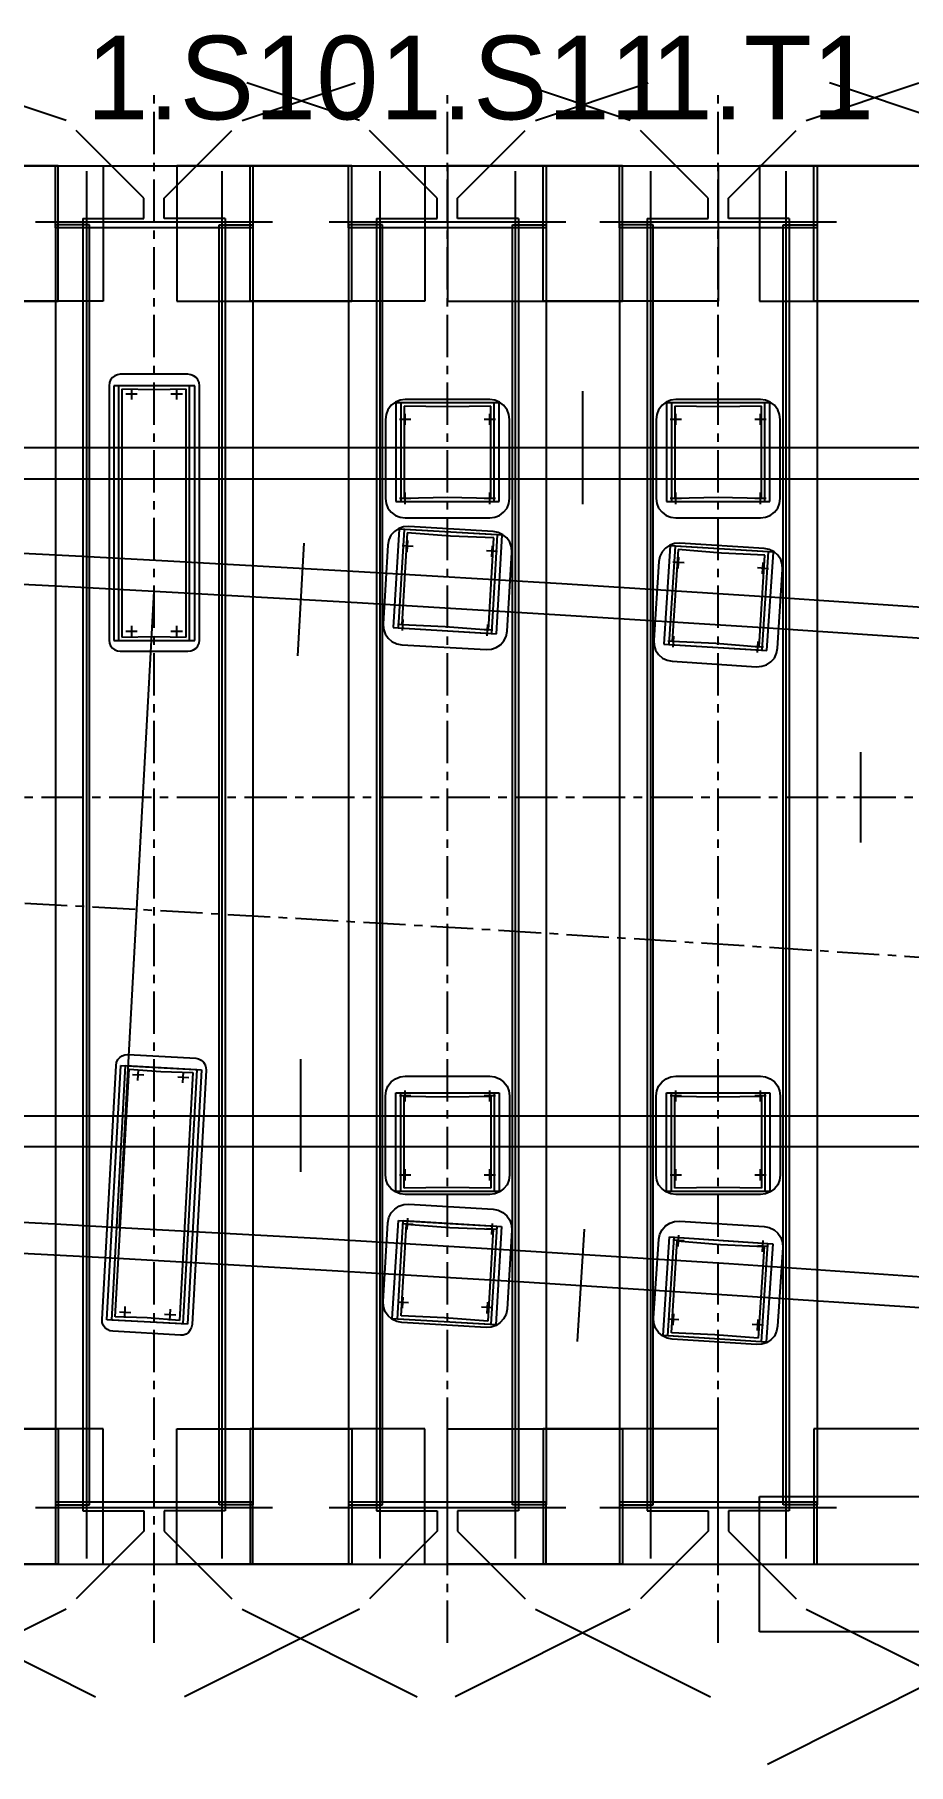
# Model space of a CAD drawing. Extents: x -148 to 173, y 20 to 148.
# Drawn here: x 111.9 to 137.7, y 20 to 71.1 of the extents above; entities that cross this region are included whole.
import ezdxf

# ---------------------------------------------------------------- set-up
doc = ezdxf.new("R2010")
doc.units = 0
doc.linetypes.add('CENTER', pattern=[2, 1.25, -0.25, 0.25, -0.25])
for name, color, linetype in [('CENTLINE', 6, 'CENTER'), ('CHBASE', 11, 'CONTINUOUS'), ('CHBOLTBO', 31, 'CONTINUOUS'), ('CHSOCKET', 9, 'CONTINUOUS'), ('GDMARKS', 1, 'CONTINUOUS'), ('JOINTS', 7, 'CONTINUOUS'), ('KERFSOCK', 5, 'CONTINUOUS'), ('KERFTIMB', 3, 'CONTINUOUS'), ('RADMARKS', 3, 'CONTINUOUS'), ('RAILS', 7, 'CONTINUOUS'), ('TIMBCENT', 4, 'CENTER'), ('TIMBFLNG', 8, 'CONTINUOUS'), ('TIMBNUMB', 3, 'CONTINUOUS'), ('TIMBOUTL', 14, 'CONTINUOUS'), ('TIMBWEBS', 8, 'CONTINUOUS')]:
    doc.layers.add(name, color=color, linetype=linetype)

msp = doc.modelspace()

# ---------------------------------------------------------------- linework, layer by layer
at = {"layer": 'CENTLINE'}
for p, q in [((110.08, 48.57), (116.08, 48.57)), ((116.08, 48.57), (122.08, 48.57)), ((122.08, 48.57), (128.08, 48.57)), ((128.08, 48.57), (134.08, 48.57)), ((134.08, 48.57), (140.08, 48.57)), ((107.6, 45.64), (113.6, 45.33)), ((113.6, 45.33), (119.6, 44.99)), ((119.6, 44.99), (125.6, 44.64)), ((125.6, 44.64), (131.6, 44.26)), ((131.6, 44.26), (137.6, 43.87)), ((137.6, 43.87), (143.6, 43.45))]:
    msp.add_line(p, q, dxfattribs=at)
at = {"layer": 'CHBASE'}
for p, q in [((114.12, 60.9), (114.09, 60.82)), ((114.18, 60.97), (114.12, 60.9)), ((114.25, 61.02), (114.18, 60.97)), ((114.33, 61.05), (114.25, 61.02)), ((114.41, 61.07), (114.33, 61.05)), ((116.41, 61.07), (114.41, 61.07)), ((116.5, 61.05), (116.41, 61.07)), ((116.58, 61.02), (116.5, 61.05)), ((116.65, 60.97), (116.58, 61.02)), ((116.7, 60.9), (116.65, 60.97)), ((116.74, 60.82), (116.7, 60.9)), ((114.09, 60.82), (114.08, 60.73)), ((114.08, 60.73), (114.08, 53.21)), ((116.75, 60.73), (116.74, 60.82)), ((116.75, 53.21), (116.75, 60.73)), ((122.27, 59.88), (122.25, 59.73)), ((122.32, 60.02), (122.27, 59.88)), ((122.42, 60.15), (122.32, 60.02)), ((122.54, 60.24), (122.42, 60.15)), ((122.68, 60.3), (122.54, 60.24)), ((122.83, 60.32), (122.68, 60.3)), ((125.33, 60.32), (122.83, 60.32)), ((125.48, 60.3), (125.33, 60.32)), ((125.62, 60.24), (125.48, 60.3)), ((125.74, 60.15), (125.62, 60.24)), ((125.84, 60.02), (125.74, 60.15)), ((125.89, 59.88), (125.84, 60.02)), ((125.91, 59.73), (125.89, 59.88)), ((130.27, 59.88), (130.25, 59.73)), ((130.32, 60.02), (130.27, 59.88)), ((130.42, 60.15), (130.32, 60.02)), ((130.54, 60.24), (130.42, 60.15)), ((130.68, 60.3), (130.54, 60.24)), ((130.83, 60.32), (130.68, 60.3)), ((133.33, 60.32), (130.83, 60.32)), ((133.48, 60.3), (133.33, 60.32)), ((133.62, 60.24), (133.48, 60.3)), ((133.74, 60.15), (133.62, 60.24)), ((133.84, 60.02), (133.74, 60.15)), ((133.89, 59.88), (133.84, 60.02)), ((133.91, 59.73), (133.89, 59.88)), ((122.25, 59.73), (122.25, 57.4)), ((125.91, 57.4), (125.91, 59.73)), ((130.25, 59.73), (130.25, 57.4)), ((133.91, 57.4), (133.91, 59.73)), ((122.25, 57.4), (122.27, 57.25)), ((125.89, 57.25), (125.91, 57.4)), ((130.25, 57.4), (130.27, 57.25)), ((133.89, 57.25), (133.91, 57.4)), ((122.27, 57.25), (122.32, 57.11)), ((122.32, 57.11), (122.42, 56.99)), ((122.42, 56.99), (122.54, 56.89)), ((122.54, 56.89), (122.68, 56.84)), ((122.68, 56.84), (122.83, 56.82)), ((122.83, 56.82), (125.33, 56.82)), ((125.33, 56.82), (125.48, 56.84)), ((125.48, 56.84), (125.62, 56.89)), ((125.62, 56.89), (125.74, 56.99)), ((125.74, 56.99), (125.84, 57.11)), ((125.84, 57.11), (125.89, 57.25)), ((130.27, 57.25), (130.32, 57.11)), ((130.32, 57.11), (130.42, 56.99)), ((130.42, 56.99), (130.54, 56.89)), ((130.54, 56.89), (130.68, 56.84)), ((130.68, 56.84), (130.83, 56.82)), ((130.83, 56.82), (133.33, 56.82)), ((133.33, 56.82), (133.48, 56.84)), ((133.48, 56.84), (133.62, 56.89)), ((133.62, 56.89), (133.74, 56.99)), ((133.74, 56.99), (133.84, 57.11)), ((133.84, 57.11), (133.89, 57.25)), ((122.41, 56.31), (122.35, 56.17)), ((122.51, 56.42), (122.41, 56.31)), ((122.64, 56.51), (122.51, 56.42)), ((122.78, 56.56), (122.64, 56.51)), ((122.94, 56.57), (122.78, 56.56)), ((125.43, 56.42), (122.94, 56.57)), ((125.58, 56.39), (125.43, 56.42)), ((125.72, 56.32), (125.58, 56.39)), ((125.83, 56.23), (125.72, 56.32)), ((122.32, 56.02), (122.18, 53.69)), ((122.35, 56.17), (122.32, 56.02)), ((125.92, 56.1), (125.83, 56.23)), ((125.84, 53.47), (125.98, 55.8)), ((125.97, 55.96), (125.92, 56.1)), ((125.98, 55.8), (125.97, 55.96)), ((130.42, 55.82), (130.36, 55.68)), ((130.52, 55.93), (130.42, 55.82)), ((130.65, 56.02), (130.52, 55.93)), ((130.79, 56.07), (130.65, 56.02)), ((130.95, 56.08), (130.79, 56.07)), ((133.44, 55.92), (130.95, 56.08)), ((133.59, 55.89), (133.44, 55.92)), ((133.73, 55.82), (133.59, 55.89)), ((133.84, 55.72), (133.73, 55.82)), ((130.33, 55.53), (130.18, 53.21)), ((130.36, 55.68), (130.33, 55.53)), ((133.83, 52.97), (133.98, 55.3)), ((133.93, 55.59), (133.84, 55.72)), ((133.97, 55.45), (133.93, 55.59)), ((133.98, 55.3), (133.97, 55.45)), ((122.18, 53.69), (122.19, 53.54)), ((114.08, 53.21), (114.09, 53.12)), ((116.74, 53.12), (116.75, 53.21)), ((122.19, 53.54), (122.24, 53.4)), ((122.24, 53.4), (122.33, 53.27)), ((122.33, 53.27), (122.44, 53.17)), ((125.65, 53.07), (125.75, 53.19)), ((125.75, 53.19), (125.81, 53.32)), ((125.81, 53.32), (125.84, 53.47)), ((130.18, 53.21), (130.19, 53.05)), ((114.09, 53.12), (114.12, 53.04)), ((114.12, 53.04), (114.18, 52.97)), ((114.18, 52.97), (114.25, 52.92)), ((114.25, 52.92), (114.33, 52.89)), ((114.33, 52.89), (114.41, 52.88)), ((114.41, 52.88), (116.41, 52.88)), ((116.41, 52.88), (116.5, 52.89)), ((116.5, 52.89), (116.58, 52.92)), ((116.58, 52.92), (116.65, 52.97)), ((116.65, 52.97), (116.7, 53.04)), ((116.7, 53.04), (116.74, 53.12)), ((122.44, 53.17), (122.58, 53.1)), ((122.58, 53.1), (122.73, 53.07)), ((122.73, 53.07), (125.22, 52.93)), ((125.22, 52.93), (125.38, 52.94)), ((125.38, 52.94), (125.52, 52.99)), ((125.52, 52.99), (125.65, 53.07)), ((130.19, 53.05), (130.23, 52.91)), ((130.23, 52.91), (130.32, 52.78)), ((130.32, 52.78), (130.43, 52.68)), ((130.43, 52.68), (130.57, 52.62)), ((133.64, 52.57), (133.74, 52.68)), ((133.74, 52.68), (133.8, 52.82)), ((133.8, 52.82), (133.83, 52.97)), ((130.57, 52.62), (130.72, 52.59)), ((130.72, 52.59), (133.21, 52.42)), ((133.21, 52.42), (133.37, 52.44)), ((133.37, 52.44), (133.51, 52.48)), ((133.51, 52.48), (133.64, 52.57)), ((114.4, 40.87), (114.47, 40.92)), ((114.47, 40.92), (114.55, 40.95)), ((114.55, 40.95), (114.64, 40.96)), ((114.64, 40.96), (116.64, 40.85)), ((113.88, 33.13), (114.29, 40.64)), ((114.29, 40.64), (114.3, 40.73)), ((114.3, 40.73), (114.34, 40.81)), ((114.34, 40.81), (114.4, 40.87)), ((116.95, 40.5), (116.54, 32.98)), ((116.64, 40.85), (116.72, 40.83)), ((116.72, 40.83), (116.8, 40.79)), ((116.8, 40.79), (116.87, 40.74)), ((116.87, 40.74), (116.92, 40.66)), ((116.92, 40.66), (116.94, 40.58)), ((116.94, 40.58), (116.95, 40.5)), ((122.25, 39.74), (122.27, 39.89)), ((122.27, 39.89), (122.32, 40.03)), ((122.32, 40.03), (122.42, 40.15)), ((122.42, 40.15), (122.54, 40.24)), ((122.54, 40.24), (122.68, 40.3)), ((122.68, 40.3), (122.83, 40.32)), ((122.83, 40.32), (125.33, 40.32)), ((125.33, 40.32), (125.48, 40.3)), ((125.48, 40.3), (125.62, 40.24)), ((125.62, 40.24), (125.74, 40.15)), ((125.74, 40.15), (125.84, 40.03)), ((125.84, 40.03), (125.89, 39.89)), ((125.89, 39.89), (125.91, 39.74)), ((130.25, 39.74), (130.27, 39.89)), ((130.27, 39.89), (130.32, 40.03)), ((130.32, 40.03), (130.42, 40.15)), ((130.42, 40.15), (130.54, 40.24)), ((130.54, 40.24), (130.68, 40.3)), ((130.68, 40.3), (130.83, 40.32)), ((130.83, 40.32), (133.33, 40.32)), ((133.33, 40.32), (133.48, 40.3)), ((133.48, 40.3), (133.62, 40.24)), ((133.62, 40.24), (133.74, 40.15)), ((133.74, 40.15), (133.84, 40.03)), ((133.84, 40.03), (133.89, 39.89)), ((133.89, 39.89), (133.91, 39.74)), ((122.25, 37.4), (122.25, 39.74)), ((125.91, 39.74), (125.91, 37.4)), ((130.25, 37.4), (130.25, 39.74)), ((133.91, 39.74), (133.91, 37.4)), ((122.27, 37.25), (122.25, 37.4)), ((125.91, 37.4), (125.89, 37.25)), ((130.27, 37.25), (130.25, 37.4)), ((133.91, 37.4), (133.89, 37.25)), ((122.32, 37.11), (122.27, 37.25)), ((122.42, 36.99), (122.32, 37.11)), ((122.54, 36.9), (122.42, 36.99)), ((122.68, 36.84), (122.54, 36.9)), ((122.83, 36.82), (122.68, 36.84)), ((125.33, 36.82), (122.83, 36.82)), ((125.48, 36.84), (125.33, 36.82)), ((125.62, 36.9), (125.48, 36.84)), ((125.74, 36.99), (125.62, 36.9)), ((125.84, 37.11), (125.74, 36.99)), ((125.89, 37.25), (125.84, 37.11)), ((130.32, 37.11), (130.27, 37.25)), ((130.42, 36.99), (130.32, 37.11)), ((130.54, 36.9), (130.42, 36.99)), ((130.68, 36.84), (130.54, 36.9)), ((130.83, 36.82), (130.68, 36.84)), ((133.33, 36.82), (130.83, 36.82)), ((133.48, 36.84), (133.33, 36.82)), ((133.62, 36.9), (133.48, 36.84)), ((133.74, 36.99), (133.62, 36.9)), ((133.84, 37.11), (133.74, 36.99)), ((133.89, 37.25), (133.84, 37.11)), ((122.42, 36.28), (122.52, 36.39)), ((122.52, 36.39), (122.64, 36.48)), ((122.64, 36.48), (122.79, 36.53)), ((122.79, 36.53), (122.94, 36.54)), ((122.94, 36.54), (125.43, 36.39)), ((125.43, 36.39), (125.58, 36.36)), ((125.58, 36.36), (125.72, 36.29)), ((122.18, 33.66), (122.32, 35.99)), ((122.32, 35.99), (122.35, 36.14)), ((122.35, 36.14), (122.42, 36.28)), ((125.72, 36.29), (125.83, 36.19)), ((125.83, 36.19), (125.92, 36.07)), ((125.92, 36.07), (125.97, 35.92)), ((125.97, 35.92), (125.98, 35.77)), ((130.42, 35.78), (130.52, 35.9)), ((130.52, 35.9), (130.65, 35.98)), ((130.65, 35.98), (130.79, 36.03)), ((130.79, 36.03), (130.95, 36.04)), ((130.95, 36.04), (133.44, 35.88)), ((133.44, 35.88), (133.59, 35.85)), ((133.59, 35.85), (133.73, 35.78)), ((125.98, 35.77), (125.84, 33.44)), ((130.17, 33.17), (130.33, 35.5)), ((130.33, 35.5), (130.36, 35.65)), ((130.36, 35.65), (130.42, 35.78)), ((133.73, 35.78), (133.84, 35.68)), ((133.84, 35.68), (133.93, 35.55)), ((133.93, 35.55), (133.98, 35.41)), ((133.98, 35.41), (133.99, 35.26)), ((133.99, 35.26), (133.83, 32.93)), ((122.19, 33.51), (122.18, 33.66)), ((122.24, 33.36), (122.19, 33.51)), ((122.33, 33.24), (122.24, 33.36)), ((122.44, 33.14), (122.33, 33.24)), ((125.81, 33.29), (125.74, 33.15)), ((125.84, 33.44), (125.81, 33.29)), ((113.88, 33.04), (113.88, 33.13)), ((113.91, 32.96), (113.88, 33.04)), ((113.96, 32.89), (113.91, 32.96)), ((114.03, 32.83), (113.96, 32.89)), ((114.1, 32.79), (114.03, 32.83)), ((114.19, 32.78), (114.1, 32.79)), ((116.19, 32.67), (114.19, 32.78)), ((116.43, 32.75), (116.36, 32.7)), ((116.48, 32.82), (116.43, 32.75)), ((116.52, 32.9), (116.48, 32.82)), ((116.54, 32.98), (116.52, 32.9)), ((122.58, 33.07), (122.44, 33.14)), ((122.73, 33.04), (122.58, 33.07)), ((125.22, 32.89), (122.73, 33.04)), ((125.37, 32.9), (125.22, 32.89)), ((125.52, 32.95), (125.37, 32.9)), ((125.64, 33.04), (125.52, 32.95)), ((125.74, 33.15), (125.64, 33.04)), ((130.18, 33.02), (130.17, 33.17)), ((130.23, 32.87), (130.18, 33.02)), ((130.32, 32.75), (130.23, 32.87)), ((130.43, 32.65), (130.32, 32.75)), ((133.8, 32.78), (133.74, 32.64)), ((133.83, 32.93), (133.8, 32.78)), ((116.27, 32.67), (116.19, 32.67)), ((116.36, 32.7), (116.27, 32.67)), ((130.57, 32.58), (130.43, 32.65)), ((130.72, 32.55), (130.57, 32.58)), ((133.21, 32.39), (130.72, 32.55)), ((133.37, 32.4), (133.21, 32.39)), ((133.51, 32.44), (133.37, 32.4)), ((133.64, 32.53), (133.51, 32.44)), ((133.74, 32.64), (133.64, 32.53))]:
    msp.add_line(p, q, dxfattribs=at)
at = {"layer": 'CHBOLTBO'}
for p, q in [((114.91, 60.48), (114.58, 60.48)), ((114.75, 60.32), (114.75, 60.65)), ((116.25, 60.48), (115.91, 60.48)), ((116.08, 60.32), (116.08, 60.65)), ((122.83, 59.57), (122.83, 59.9)), ((125.33, 59.57), (125.33, 59.9)), ((130.83, 59.57), (130.83, 59.9)), ((133.33, 59.57), (133.33, 59.9)), ((123, 59.73), (122.66, 59.73)), ((125.5, 59.73), (125.16, 59.73)), ((131, 59.73), (130.66, 59.73)), ((133.5, 59.73), (133.16, 59.73)), ((123, 57.4), (122.66, 57.4)), ((122.83, 57.23), (122.83, 57.57)), ((125.5, 57.4), (125.16, 57.4)), ((125.33, 57.23), (125.33, 57.57)), ((131, 57.4), (130.66, 57.4)), ((130.83, 57.23), (130.83, 57.57)), ((133.5, 57.4), (133.16, 57.4)), ((133.33, 57.23), (133.33, 57.57)), ((123.07, 55.98), (122.74, 56)), ((122.89, 55.82), (122.91, 56.15)), ((125.56, 55.83), (125.23, 55.85)), ((125.39, 55.67), (125.41, 56)), ((131.07, 55.49), (130.74, 55.51)), ((130.9, 55.33), (130.92, 55.66)), ((133.57, 55.32), (133.24, 55.35)), ((133.39, 55.17), (133.41, 55.5)), ((122.75, 53.49), (122.77, 53.82)), ((114.91, 53.46), (114.58, 53.46)), ((114.75, 53.29), (114.75, 53.63)), ((116.25, 53.46), (115.91, 53.46)), ((116.08, 53.29), (116.08, 53.63)), ((122.93, 53.65), (122.6, 53.67)), ((125.42, 53.5), (125.09, 53.52)), ((125.25, 53.34), (125.27, 53.67)), ((130.92, 53.16), (130.59, 53.18)), ((130.75, 53), (130.77, 53.33)), ((133.42, 53), (133.09, 53.02)), ((133.24, 52.84), (133.26, 53.17)), ((114.93, 40.19), (114.95, 40.52)), ((116.26, 40.12), (116.28, 40.45)), ((115.11, 40.35), (114.77, 40.36)), ((116.44, 40.27), (116.11, 40.29)), ((122.83, 39.57), (122.83, 39.9)), ((125.33, 39.57), (125.33, 39.9)), ((130.83, 39.57), (130.83, 39.9)), ((133.33, 39.57), (133.33, 39.9)), ((123, 39.74), (122.66, 39.74)), ((125.5, 39.74), (125.16, 39.74)), ((131, 39.74), (130.66, 39.74)), ((133.5, 39.74), (133.16, 39.74)), ((123, 37.4), (122.66, 37.4)), ((122.83, 37.24), (122.83, 37.57)), ((125.5, 37.4), (125.16, 37.4)), ((125.33, 37.24), (125.33, 37.57)), ((131, 37.4), (130.66, 37.4)), ((130.83, 37.24), (130.83, 37.57)), ((133.5, 37.4), (133.16, 37.4)), ((133.33, 37.24), (133.33, 37.57)), ((123.07, 35.94), (122.74, 35.96)), ((122.89, 35.79), (122.91, 36.12)), ((125.56, 35.79), (125.23, 35.81)), ((125.39, 35.64), (125.41, 35.97)), ((131.07, 35.45), (130.74, 35.47)), ((130.9, 35.29), (130.92, 35.62)), ((133.57, 35.29), (133.24, 35.31)), ((133.39, 35.13), (133.41, 35.46)), ((122.75, 33.46), (122.77, 33.79)), ((114.72, 33.33), (114.39, 33.35)), ((114.55, 33.18), (114.56, 33.51)), ((116.05, 33.26), (115.72, 33.28)), ((115.88, 33.1), (115.9, 33.44)), ((122.93, 33.62), (122.6, 33.64)), ((125.42, 33.47), (125.09, 33.49)), ((125.25, 33.31), (125.27, 33.64)), ((130.75, 32.96), (130.77, 33.3)), ((130.92, 33.12), (130.59, 33.14)), ((133.42, 32.96), (133.08, 32.98)), ((133.24, 32.8), (133.26, 33.13))]:
    msp.add_line(p, q, dxfattribs=at)
at = {"layer": 'CHSOCKET'}
for p, q in [((114.22, 60.73), (114.22, 53.2)), ((116.61, 60.73), (114.22, 60.73)), ((114.36, 60.73), (114.36, 53.2)), ((116.46, 60.73), (114.36, 60.73)), ((116.46, 53.2), (116.46, 60.73)), ((116.61, 53.2), (116.61, 60.73)), ((122.55, 60.22), (122.55, 57.31)), ((125.61, 60.22), (122.55, 60.22)), ((122.7, 60.22), (122.7, 57.31)), ((125.46, 60.22), (122.7, 60.22)), ((125.46, 57.31), (125.46, 60.22)), ((125.61, 57.31), (125.61, 60.22)), ((130.55, 60.22), (130.55, 57.31)), ((133.61, 60.22), (130.55, 60.22)), ((130.7, 60.22), (130.7, 57.31)), ((133.46, 60.22), (130.7, 60.22)), ((133.46, 57.31), (133.46, 60.22)), ((133.61, 57.31), (133.61, 60.22)), ((122.55, 57.31), (125.61, 57.31)), ((122.7, 57.31), (125.46, 57.31)), ((130.55, 57.31), (133.61, 57.31)), ((130.7, 57.31), (133.46, 57.31)), ((122.65, 56.49), (122.48, 53.58)), ((122.8, 56.48), (122.62, 53.57)), ((125.7, 56.31), (122.65, 56.49)), ((125.56, 56.32), (122.8, 56.48)), ((125.39, 53.41), (125.56, 56.32)), ((125.53, 53.4), (125.7, 56.31)), ((130.66, 56), (130.47, 53.09)), ((130.81, 55.99), (130.62, 53.08)), ((133.71, 55.81), (130.66, 56)), ((133.57, 55.82), (130.81, 55.99)), ((133.38, 52.91), (133.57, 55.82)), ((133.52, 52.9), (133.71, 55.81)), ((114.22, 53.2), (116.61, 53.2)), ((114.36, 53.2), (116.46, 53.2)), ((122.48, 53.58), (125.53, 53.4)), ((122.62, 53.57), (125.39, 53.41)), ((130.47, 53.09), (133.52, 52.9)), ((130.62, 53.08), (133.38, 52.91)), ((114.01, 33.12), (114.43, 40.64)), ((114.16, 33.11), (114.57, 40.64)), ((114.43, 40.64), (116.81, 40.51)), ((114.57, 40.64), (116.67, 40.52)), ((116.67, 40.52), (116.26, 33)), ((116.81, 40.51), (116.4, 32.99)), ((122.55, 36.91), (122.55, 39.83)), ((122.55, 39.83), (125.61, 39.83)), ((122.7, 36.91), (122.7, 39.83)), ((122.7, 39.83), (125.46, 39.83)), ((125.46, 39.83), (125.46, 36.91)), ((125.61, 39.83), (125.61, 36.91)), ((130.55, 36.91), (130.55, 39.83)), ((130.55, 39.83), (133.61, 39.83)), ((130.7, 36.91), (130.7, 39.83)), ((130.7, 39.83), (133.46, 39.83)), ((133.46, 39.83), (133.46, 36.91)), ((133.61, 39.83), (133.61, 36.91)), ((125.61, 36.91), (122.55, 36.91)), ((125.46, 36.91), (122.7, 36.91)), ((133.61, 36.91), (130.55, 36.91)), ((133.46, 36.91), (130.7, 36.91)), ((122.45, 33.15), (122.63, 36.06)), ((122.6, 33.14), (122.77, 36.06)), ((122.63, 36.06), (125.68, 35.88)), ((122.77, 36.06), (125.54, 35.89)), ((125.54, 35.89), (125.36, 32.98)), ((125.68, 35.88), (125.51, 32.97)), ((130.45, 32.66), (130.64, 35.57)), ((130.59, 32.65), (130.78, 35.56)), ((130.64, 35.57), (133.69, 35.37)), ((130.78, 35.56), (133.54, 35.38)), ((133.54, 35.38), (133.35, 32.47)), ((133.69, 35.37), (133.5, 32.46)), ((116.4, 32.99), (114.01, 33.12)), ((116.26, 33), (114.16, 33.11)), ((125.51, 32.97), (122.45, 33.15)), ((125.36, 32.98), (122.6, 33.14)), ((133.5, 32.46), (130.45, 32.66)), ((133.35, 32.47), (130.59, 32.65))]:
    msp.add_line(p, q, dxfattribs=at)
at = {"layer": 'GDMARKS'}
msp.add_line((136.28, 49.9), (136.28, 47.23), dxfattribs=at)
at = {"layer": 'JOINTS'}
for p, q in [((128.08, 57.23), (128.08, 60.57)), ((119.84, 56.08), (119.65, 52.75)), ((119.75, 37.49), (119.75, 40.82)), ((127.92, 32.48), (128.13, 35.8))]:
    msp.add_line(p, q, dxfattribs=at)
at = {"layer": 'KERFSOCK'}
for p, q in [((114.46, 60.63), (114.46, 53.3)), ((115.41, 60.61), (114.46, 60.63)), ((116.36, 60.63), (115.41, 60.61)), ((116.36, 53.3), (116.36, 60.63)), ((122.8, 60.12), (122.8, 57.41)), ((124.08, 60.1), (122.8, 60.12)), ((125.36, 60.12), (124.08, 60.1)), ((125.36, 57.41), (125.36, 60.12)), ((130.8, 60.12), (130.8, 57.41)), ((132.08, 60.1), (130.8, 60.12)), ((133.36, 60.12), (132.08, 60.1)), ((133.36, 57.41), (133.36, 60.12)), ((122.8, 57.41), (124.08, 57.43)), ((124.08, 57.43), (125.36, 57.41)), ((130.8, 57.41), (132.08, 57.43)), ((132.08, 57.43), (133.36, 57.41)), ((122.89, 56.38), (122.73, 53.67)), ((124.17, 56.28), (122.89, 56.38)), ((125.45, 56.23), (124.17, 56.28)), ((125.29, 53.51), (125.45, 56.23)), ((130.9, 55.89), (130.72, 53.18)), ((132.18, 55.78), (130.9, 55.89)), ((133.46, 55.72), (132.18, 55.78)), ((133.29, 53.01), (133.46, 55.72)), ((114.46, 53.3), (115.41, 53.32)), ((115.41, 53.32), (116.36, 53.3)), ((122.73, 53.67), (124.01, 53.61)), ((124.01, 53.61), (125.29, 53.51)), ((130.72, 53.18), (132.01, 53.12)), ((132.01, 53.12), (133.29, 53.01)), ((114.26, 33.21), (114.67, 40.53)), ((114.67, 40.53), (115.61, 40.46)), ((115.61, 40.46), (116.56, 40.43)), ((116.56, 40.43), (116.16, 33.1)), ((122.8, 37.01), (122.8, 39.73)), ((122.8, 39.73), (124.08, 39.71)), ((124.08, 39.71), (125.36, 39.73)), ((125.36, 39.73), (125.36, 37.01)), ((130.8, 37.01), (130.8, 39.73)), ((130.8, 39.73), (132.08, 39.71)), ((132.08, 39.71), (133.36, 39.73)), ((133.36, 39.73), (133.36, 37.01)), ((124.08, 37.03), (122.8, 37.01)), ((125.36, 37.01), (124.08, 37.03)), ((132.08, 37.03), (130.8, 37.01)), ((133.36, 37.01), (132.08, 37.03)), ((122.71, 33.24), (122.87, 35.95)), ((122.87, 35.95), (124.15, 35.85)), ((124.15, 35.85), (125.43, 35.8)), ((125.43, 35.8), (125.27, 33.08)), ((130.7, 32.74), (130.87, 35.45)), ((130.87, 35.45), (132.15, 35.35)), ((132.15, 35.35), (133.44, 35.29)), ((133.44, 35.29), (133.26, 32.58)), ((123.99, 33.18), (122.71, 33.24)), ((115.21, 33.18), (114.26, 33.21)), ((116.16, 33.1), (115.21, 33.18)), ((125.27, 33.08), (123.99, 33.18)), ((131.98, 32.68), (130.7, 32.74)), ((133.26, 32.58), (131.98, 32.68))]:
    msp.add_line(p, q, dxfattribs=at)
at = {"layer": 'KERFTIMB'}
for p, q in [((112.81, 68.57), (109.48, 69.68)), ((118.01, 68.57), (121.35, 69.68)), ((121.48, 68.57), (118.15, 69.68)), ((129.48, 68.57), (126.15, 69.68)), ((126.68, 68.57), (130.01, 69.68)), ((134.68, 68.57), (138.01, 69.68)), ((138.7, 68.57), (135.37, 69.68)), ((115.11, 66.27), (113.11, 68.27)), ((115.71, 66.27), (117.71, 68.27)), ((123.78, 66.27), (121.78, 68.27)), ((124.38, 66.27), (126.38, 68.27)), ((131.78, 66.27), (129.78, 68.27)), ((132.38, 66.27), (134.38, 68.27)), ((115.11, 65.67), (115.11, 66.27)), ((115.71, 65.67), (115.71, 66.27)), ((123.78, 65.67), (123.78, 66.27)), ((124.38, 65.67), (124.38, 66.27)), ((131.78, 65.67), (131.78, 66.27)), ((132.38, 65.67), (132.38, 66.27)), ((113.31, 65.67), (115.11, 65.67)), ((113.31, 65.67), (113.31, 27.47)), ((117.51, 65.67), (115.71, 65.67)), ((117.51, 65.67), (117.51, 27.47)), ((121.98, 65.67), (123.78, 65.67)), ((121.98, 65.67), (121.98, 27.47)), ((126.18, 65.67), (124.38, 65.67)), ((126.18, 65.67), (126.18, 27.47)), ((129.98, 65.67), (131.78, 65.67)), ((129.98, 65.67), (129.98, 27.47)), ((134.18, 65.67), (132.38, 65.67)), ((134.18, 65.67), (134.18, 27.47)), ((113.31, 27.47), (115.11, 27.47)), ((115.11, 27.47), (115.11, 26.87)), ((117.51, 27.47), (115.71, 27.47)), ((115.71, 27.47), (115.71, 26.87)), ((121.98, 27.47), (123.78, 27.47)), ((123.78, 27.47), (123.78, 26.87)), ((126.18, 27.47), (124.38, 27.47)), ((124.38, 27.47), (124.38, 26.87)), ((129.98, 27.47), (131.78, 27.47)), ((131.78, 27.47), (131.78, 26.87)), ((134.18, 27.47), (132.38, 27.47)), ((132.38, 27.47), (132.38, 26.87)), ((115.11, 26.87), (113.11, 24.87)), ((115.71, 26.87), (117.71, 24.87)), ((123.78, 26.87), (121.78, 24.87)), ((124.38, 26.87), (126.38, 24.87)), ((131.78, 26.87), (129.78, 24.87)), ((132.38, 26.87), (134.38, 24.87)), ((112.81, 24.57), (107.65, 21.98)), ((108.51, 24.57), (113.68, 21.98)), ((121.48, 24.57), (116.31, 21.98)), ((118.01, 24.57), (123.18, 21.98)), ((129.48, 24.57), (124.31, 21.98)), ((126.68, 24.57), (131.85, 21.98)), ((134.68, 24.57), (139.85, 21.98)), ((138.7, 22.57), (133.54, 19.98))]:
    msp.add_line(p, q, dxfattribs=at)
at = {"layer": 'RADMARKS'}
msp.add_line((114.39, 35.85), (115.41, 54.66), dxfattribs=at)
at = {"layer": 'RAILS'}
for p, q in [((110.08, 58.9), (116.08, 58.9)), ((116.08, 58.9), (122.08, 58.9)), ((122.08, 58.9), (128.08, 58.9)), ((128.08, 58.9), (134.08, 58.9)), ((134.08, 58.9), (140.08, 58.9)), ((110.08, 57.98), (116.08, 57.98)), ((116.08, 57.98), (122.08, 57.98)), ((122.08, 57.98), (128.08, 57.98)), ((128.08, 57.98), (134.08, 57.98)), ((134.08, 57.98), (140.08, 57.98)), ((107.09, 56.01), (113.09, 55.7)), ((113.09, 55.7), (115.46, 55.57)), ((115.46, 55.57), (115.46, 55.57)), ((115.46, 55.57), (121.46, 55.24)), ((121.46, 55.24), (127.46, 54.88)), ((107.07, 55.1), (113.07, 54.78)), ((113.07, 54.78), (115.41, 54.66)), ((127.46, 54.88), (133.46, 54.5)), ((115.41, 54.66), (115.41, 54.66)), ((115.41, 54.66), (121.41, 54.32)), ((121.41, 54.32), (127.41, 53.96)), ((133.46, 54.5), (139.46, 54.09)), ((127.41, 53.96), (133.41, 53.58)), ((133.41, 53.58), (139.41, 53.18)), ((106.79, 39.15), (112.79, 39.15)), ((112.79, 39.15), (118.79, 39.15)), ((118.79, 39.15), (124.79, 39.15)), ((124.79, 39.15), (130.79, 39.15)), ((130.79, 39.15), (136.79, 39.15)), ((136.79, 39.15), (142.79, 39.15)), ((106.79, 38.24), (112.79, 38.24)), ((112.79, 38.24), (118.79, 38.24)), ((118.79, 38.24), (124.79, 38.24)), ((124.79, 38.24), (130.79, 38.24)), ((130.79, 38.24), (136.79, 38.24)), ((136.79, 38.24), (142.79, 38.24)), ((106.48, 36.27), (112.48, 35.96)), ((112.48, 35.96), (114.39, 35.85)), ((114.39, 35.85), (114.39, 35.85)), ((114.39, 35.85), (120.39, 35.52)), ((106.45, 35.35), (112.45, 35.04)), ((120.39, 35.52), (126.39, 35.16)), ((112.45, 35.04), (114.34, 34.94)), ((114.34, 34.94), (114.34, 34.94)), ((114.34, 34.94), (120.34, 34.6)), ((126.39, 35.16), (132.39, 34.78)), ((132.39, 34.78), (138.39, 34.37)), ((120.34, 34.6), (126.34, 34.24)), ((126.34, 34.24), (132.34, 33.86)), ((132.34, 33.86), (138.34, 33.46))]:
    msp.add_line(p, q, dxfattribs=at)
at = {"layer": 'TIMBCENT'}
for p, q in [((115.41, 23.57), (115.41, 69.57)), ((124.08, 23.57), (124.08, 69.57)), ((132.08, 23.57), (132.08, 69.57))]:
    msp.add_line(p, q, dxfattribs=at)
at = {"layer": 'TIMBFLNG'}
for p, q in [((112.5, 65.4), (112.5, 67.23)), ((112.5, 67.23), (118.33, 67.23)), ((118.33, 67.23), (118.33, 65.4)), ((121.16, 65.4), (121.16, 67.23)), ((121.16, 67.23), (127, 67.23)), ((127, 67.23), (127, 65.4)), ((129.16, 65.4), (129.16, 67.23)), ((129.16, 67.23), (135, 67.23)), ((135, 67.23), (135, 65.4)), ((113.5, 65.48), (112.5, 65.48)), ((112.5, 65.48), (112.5, 27.65)), ((113.5, 27.65), (113.5, 65.48)), ((117.33, 65.48), (118.33, 65.48)), ((117.33, 27.65), (117.33, 65.48)), ((118.33, 65.48), (118.33, 27.65)), ((122.16, 65.48), (121.16, 65.48)), ((121.16, 65.48), (121.16, 27.65)), ((122.16, 27.65), (122.16, 65.48)), ((126, 65.48), (127, 65.48)), ((126, 27.65), (126, 65.48)), ((127, 65.48), (127, 27.65)), ((130.16, 65.48), (129.16, 65.48)), ((129.16, 65.48), (129.16, 27.65)), ((130.16, 27.65), (130.16, 65.48)), ((134, 65.48), (135, 65.48)), ((134, 27.65), (134, 65.48)), ((135, 65.48), (135, 27.65)), ((118.33, 65.4), (112.5, 65.4)), ((127, 65.4), (121.16, 65.4)), ((135, 65.4), (129.16, 65.4)), ((112.5, 27.73), (112.5, 25.9)), ((118.33, 27.73), (112.5, 27.73)), ((112.5, 27.65), (113.5, 27.65)), ((118.33, 27.65), (117.33, 27.65)), ((118.33, 25.9), (118.33, 27.73)), ((121.16, 27.73), (121.16, 25.9)), ((127, 27.73), (121.16, 27.73)), ((121.16, 27.65), (122.16, 27.65)), ((127, 27.65), (126, 27.65)), ((127, 25.9), (127, 27.73)), ((129.16, 27.73), (129.16, 25.9)), ((135, 27.73), (129.16, 27.73)), ((129.16, 27.65), (130.16, 27.65)), ((135, 27.65), (134, 27.65)), ((135, 25.9), (135, 27.73)), ((112.5, 25.9), (118.33, 25.9)), ((121.16, 25.9), (127, 25.9)), ((129.16, 25.9), (135, 25.9))]:
    msp.add_line(p, q, dxfattribs=at)
at = {"layer": 'TIMBOUTL'}
for p, q in [((113.41, 67.07), (113.41, 26.07)), ((117.41, 67.07), (117.41, 26.07)), ((122.08, 67.07), (122.08, 26.07)), ((126.08, 67.07), (126.08, 26.07)), ((130.08, 67.07), (130.08, 26.07)), ((134.08, 67.07), (134.08, 26.07)), ((111.91, 65.57), (118.91, 65.57)), ((120.58, 65.57), (127.58, 65.57)), ((128.58, 65.57), (135.58, 65.57)), ((111.91, 27.57), (118.91, 27.57)), ((120.58, 27.57), (127.58, 27.57)), ((128.58, 27.57), (135.58, 27.57))]:
    msp.add_line(p, q, dxfattribs=at)
at = {"layer": 'TIMBWEBS'}
for p, q in [((112.58, 67.23), (107.41, 67.23)), ((108.75, 67.23), (113.91, 67.23)), ((112.58, 63.23), (112.58, 67.23)), ((113.91, 67.23), (113.91, 63.23)), ((121.25, 67.23), (116.08, 67.23)), ((116.08, 67.23), (116.08, 63.23)), ((118.25, 67.23), (123.41, 67.23)), ((118.25, 63.23), (118.25, 67.23)), ((121.25, 63.23), (121.25, 67.23)), ((123.41, 67.23), (123.41, 63.23)), ((129.25, 67.23), (124.08, 67.23)), ((124.08, 67.23), (124.08, 63.23)), ((126.91, 67.23), (132.08, 67.23)), ((126.91, 63.23), (126.91, 67.23)), ((129.25, 63.23), (129.25, 67.23)), ((132.08, 67.23), (132.08, 63.23)), ((138.47, 67.23), (133.3, 67.23)), ((133.3, 67.23), (133.3, 63.23)), ((134.91, 67.23), (140.08, 67.23)), ((134.91, 63.23), (134.91, 67.23)), ((107.41, 63.23), (112.58, 63.23)), ((113.91, 63.23), (108.75, 63.23)), ((116.08, 63.23), (121.25, 63.23)), ((123.41, 63.23), (118.25, 63.23)), ((124.08, 63.23), (129.25, 63.23)), ((132.08, 63.23), (126.91, 63.23)), ((133.3, 63.23), (138.47, 63.23)), ((140.08, 63.23), (134.91, 63.23)), ((107.41, 29.9), (112.58, 29.9)), ((113.91, 29.9), (108.75, 29.9)), ((112.58, 29.9), (112.58, 25.9)), ((113.91, 25.9), (113.91, 29.9)), ((116.08, 25.9), (116.08, 29.9)), ((116.08, 29.9), (121.25, 29.9)), ((123.41, 29.9), (118.25, 29.9)), ((118.25, 29.9), (118.25, 25.9)), ((121.25, 29.9), (121.25, 25.9)), ((123.41, 25.9), (123.41, 29.9)), ((124.08, 25.9), (124.08, 29.9)), ((124.08, 29.9), (129.25, 29.9)), ((132.08, 29.9), (126.91, 29.9)), ((126.91, 29.9), (126.91, 25.9)), ((129.25, 29.9), (129.25, 25.9)), ((132.08, 25.9), (132.08, 29.9)), ((140.08, 29.9), (134.91, 29.9)), ((134.91, 29.9), (134.91, 25.9)), ((133.3, 23.9), (133.3, 27.9)), ((133.3, 27.9), (138.47, 27.9)), ((112.58, 25.9), (107.41, 25.9)), ((108.75, 25.9), (113.91, 25.9)), ((121.25, 25.9), (116.08, 25.9)), ((118.25, 25.9), (123.41, 25.9)), ((129.25, 25.9), (124.08, 25.9)), ((126.91, 25.9), (132.08, 25.9)), ((134.91, 25.9), (140.08, 25.9)), ((138.47, 23.9), (133.3, 23.9))]:
    msp.add_line(p, q, dxfattribs=at)

# ---------------------------------------------------------------- texts
at = {"layer": 'TIMBNUMB'}
for s, p in [('1.S10', (113.41, 68.601)), ('1.S11', (122.08, 68.601)), ('1.T1', (130.08, 68.601))]:
    msp.add_text(s, height=2.4694, dxfattribs=at).set_placement(p)

doc.saveas('drawing.dxf')
